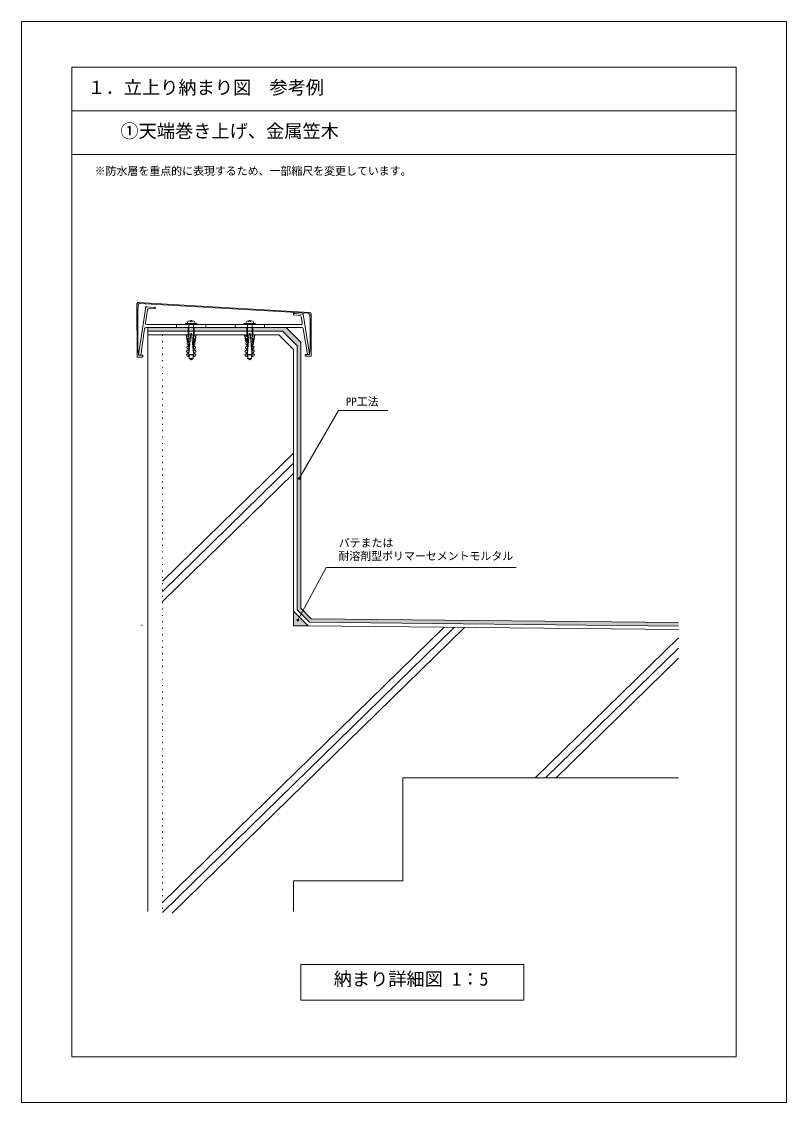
# Model space of a CAD drawing. Units: millimetres, scale not verified. Extents: x -495 to 4909, y -723 to 1373.
import ezdxf
from ezdxf.enums import TextEntityAlignment as Align

# ---------------------------------------------------------------- set-up
doc = ezdxf.new("R2010")
doc.units = ezdxf.units.MM
doc.header["$LTSCALE"] = 5
doc.header["$PDMODE"] = 32
doc.header["$PDSIZE"] = 2.5
doc.linetypes.add('DOTTED', pattern=[1.75, 0.25, -1.5])
doc.linetypes.add('LONG_DASHED_DOUBLE_DOTTED', pattern=[17, 12, -1.5, 0.25, -1.5, 0.25, -1.5])
doc.layers.add('0-A', color=7, linetype='Continuous', lineweight=18)
doc.styles.add('ＭＳ ゴシック', font='')
doc.styles.get('ＭＳ ゴシック').set_extended_font_data('MS Gothic')

msp = doc.modelspace()

# ---------------------------------------------------------------- linework, layer by layer
at = {"layer": '0-A', "color": 6}
for p, q in [((-426.264, 699.614), (-426.264, -660.386)), ((486.236, 699.614), (-426.264, 699.614)), ((486.236, 699.614), (486.236, -660.386)), ((486.236, 639.614), (-426.264, 639.614)), ((486.236, 579.614), (-426.264, 579.614)), ((486.236, -660.386), (-426.264, -660.386))]:
    msp.add_line(p, q, dxfattribs=at)
at = {"layer": '0-A'}
for p, q in [((-336.75, 374.164), (-336.54, 301.656)), ((-335.24, 362.698), (-334.808, 372.878)), ((-99.433, 362.444), (-334.603, 376.159)), ((-101.663, 361.304), (-333.23, 374.675)), ((-335.24, 362.698), (-335.24, 313.456)), ((-324.534, 370.397), (-334.534, 304.28)), ((-322.116, 366.321), (-324.879, 348.056)), ((-312.538, 369.47), (-323.541, 370.285)), ((-319.991, 368.017), (-311.862, 367.414)), ((-311.54, 367.714), (-311.54, 369.433)), ((-121.581, 359.448), (-121.581, 361.12)), ((-121.303, 359.148), (-112.884, 358.525)), ((-109.58, 360.286), (-120.583, 361.101)), ((-109.619, 348.08), (-111.058, 356.854)), ((-108.588, 360.33), (-99.588, 305.436)), ((-98.881, 351.449), (-99.523, 359.468)), ((-97.581, 360.449), (-97.581, 303.006)), ((-110.281, 341.756), (-324.111, 341.756)), ((-111.593, 345.756), (-322.901, 345.756)), ((-270.247, 347.356), (-254.247, 347.356)), ((-270.247, 347.356), (-270.247, 345.756)), ((-270.247, 345.756), (-254.247, 345.756)), ((-267.35, 349.036), (-267.497, 347.356)), ((-266.247, 341.756), (-266.247, 333.78)), ((-258.247, 341.756), (-266.247, 341.756)), ((-265.297, 347.356), (-265.297, 304.856)), ((-263.838, 349.665), (-262.247, 351.256)), ((-262.247, 351.256), (-260.656, 349.665)), ((-259.197, 347.356), (-259.197, 304.856)), ((-258.247, 341.756), (-258.247, 333.78)), ((-257.144, 349.036), (-256.997, 347.356)), ((-254.247, 345.756), (-254.247, 347.356)), ((-189.752, 347.356), (-189.752, 345.756)), ((-189.752, 347.356), (-173.752, 347.356)), ((-189.752, 345.756), (-173.752, 345.756)), ((-186.855, 349.036), (-187.002, 347.356)), ((-177.752, 341.756), (-185.752, 341.756)), ((-185.752, 341.756), (-185.752, 333.78)), ((-184.802, 347.356), (-184.802, 304.856)), ((-183.343, 349.665), (-181.752, 351.256)), ((-181.752, 351.256), (-180.161, 349.665)), ((-178.702, 347.356), (-178.702, 304.856)), ((-177.752, 341.756), (-177.752, 333.78)), ((-176.649, 349.036), (-176.502, 347.356)), ((-173.752, 345.756), (-173.752, 347.356)), ((-98.881, 351.699), (-98.881, 314.856)), ((-326.089, 340.056), (-331.548, 303.961)), ((-267.397, 320.642), (-269.286, 331.357)), ((-266.829, 321.262), (-268.629, 331.473)), ((-266.247, 333.78), (-266.583, 329.94)), ((-265.016, 328.073), (-266.583, 329.94)), ((-262.914, 333.635), (-265.703, 301.756)), ((-261.581, 333.635), (-262.914, 333.635)), ((-258.792, 301.756), (-261.581, 333.635)), ((-257.911, 329.94), (-259.478, 328.073)), ((-257.911, 329.94), (-258.247, 333.78)), ((-255.865, 331.473), (-257.666, 321.262)), ((-255.209, 331.357), (-257.098, 320.642)), ((-186.902, 320.642), (-188.791, 331.357)), ((-186.334, 321.262), (-188.134, 331.473)), ((-185.752, 333.78), (-186.088, 329.94)), ((-184.521, 328.073), (-186.088, 329.94)), ((-182.419, 333.635), (-185.208, 301.756)), ((-181.085, 333.635), (-182.419, 333.635)), ((-178.296, 301.756), (-181.085, 333.635)), ((-177.416, 329.94), (-178.983, 328.073)), ((-177.416, 329.94), (-177.752, 333.78)), ((-175.37, 331.473), (-177.17, 321.262)), ((-174.713, 331.357), (-176.603, 320.642)), ((-102.574, 305.107), (-108.308, 340.08)), ((-335.24, 313.456), (-334.44, 303.706)), ((-266.411, 312.134), (-267.978, 314.001)), ((-267.338, 321.307), (-267.513, 319.314)), ((-265.946, 317.447), (-267.513, 319.314)), ((-266.285, 321.215), (-267.338, 321.307)), ((-266.874, 326.62), (-267.048, 324.627)), ((-265.481, 322.76), (-267.048, 324.627)), ((-265.82, 326.528), (-266.874, 326.62)), ((-257.446, 324.627), (-259.014, 322.76)), ((-257.621, 326.62), (-258.674, 326.528)), ((-256.982, 319.314), (-258.549, 317.447)), ((-257.156, 321.307), (-258.209, 321.215)), ((-256.517, 314.001), (-258.084, 312.134)), ((-256.691, 315.994), (-257.744, 315.901)), ((-257.446, 324.627), (-257.621, 326.62)), ((-256.982, 319.314), (-257.156, 321.307)), ((-256.517, 314.001), (-256.691, 315.994)), ((-185.916, 312.134), (-187.483, 314.001)), ((-186.843, 321.307), (-187.018, 319.314)), ((-185.451, 317.447), (-187.018, 319.314)), ((-185.79, 321.215), (-186.843, 321.307)), ((-186.378, 326.62), (-186.553, 324.627)), ((-184.986, 322.76), (-186.553, 324.627)), ((-185.325, 326.528), (-186.378, 326.62)), ((-176.951, 324.627), (-178.518, 322.76)), ((-177.125, 326.62), (-178.179, 326.528)), ((-176.486, 319.314), (-178.054, 317.447)), ((-176.661, 321.307), (-177.714, 321.215)), ((-176.022, 314.001), (-177.589, 312.134)), ((-176.196, 315.994), (-177.249, 315.901)), ((-176.951, 324.627), (-177.125, 326.62)), ((-176.486, 319.314), (-176.661, 321.307)), ((-176.022, 314.001), (-176.196, 315.994)), ((-98.881, 314.856), (-99.681, 304.856)), ((-329.54, 301.156), (-336.04, 301.156)), ((-329.04, 303.706), (-334.44, 303.706)), ((-331.839, 303.706), (-334.04, 303.706)), ((-328.54, 303.206), (-328.54, 302.156)), ((-268.4, 303.48), (-268.733, 305.368)), ((-267.68, 305.275), (-268.733, 305.368)), ((-266.876, 306.821), (-268.443, 308.688)), ((-265.703, 301.756), (-266.605, 301.835)), ((-265.297, 304.856), (-264.787, 304.346)), ((-265.297, 304.856), (-259.197, 304.856)), ((-264.787, 304.346), (-264.787, 299.396)), ((-264.787, 304.346), (-259.707, 304.346)), ((-264.787, 299.396), (-262.247, 297.356)), ((-264.787, 299.396), (-259.707, 299.396)), ((-259.707, 299.396), (-262.247, 297.356)), ((-259.197, 304.856), (-259.707, 304.346)), ((-259.707, 304.346), (-259.707, 299.396)), ((-257.89, 301.835), (-258.792, 301.756)), ((-256.052, 308.688), (-257.619, 306.821)), ((-256.226, 310.681), (-257.279, 310.588)), ((-255.762, 305.368), (-256.815, 305.275)), ((-256.052, 308.688), (-256.226, 310.681)), ((-255.762, 305.368), (-256.094, 303.48)), ((-187.905, 303.48), (-188.238, 305.368)), ((-187.185, 305.275), (-188.238, 305.368)), ((-186.38, 306.821), (-187.947, 308.688)), ((-185.208, 301.756), (-186.11, 301.835)), ((-184.802, 304.856), (-184.292, 304.346)), ((-184.802, 304.856), (-178.702, 304.856)), ((-184.292, 304.346), (-179.212, 304.346)), ((-184.292, 304.346), (-184.292, 299.396)), ((-184.292, 299.396), (-181.752, 297.356)), ((-184.292, 299.396), (-179.212, 299.396)), ((-179.212, 299.396), (-181.752, 297.356)), ((-178.702, 304.856), (-179.212, 304.346)), ((-179.212, 304.346), (-179.212, 299.396)), ((-177.394, 301.835), (-178.296, 301.756)), ((-175.557, 308.688), (-177.124, 306.821)), ((-175.731, 310.681), (-176.784, 310.588)), ((-175.266, 305.368), (-176.319, 305.275)), ((-175.557, 308.688), (-175.731, 310.681)), ((-175.266, 305.368), (-175.599, 303.48)), ((-105.581, 304.356), (-105.581, 303.306)), ((-105.081, 304.856), (-99.681, 304.856)), ((-104.581, 302.306), (-98.081, 302.306)), ((-102.278, 304.856), (-100.081, 304.856))]:
    msp.add_line(p, q, dxfattribs=at)
at = {"layer": '0-A', "color": 2}
for p, q in [((-131.752, 341.756), (-321.752, 341.756)), ((-321.752, 336.756), (-321.752, 341.756)), ((-131.752, 341.756), (-111.752, 321.756)), ((-136.752, 336.756), (-321.752, 336.756)), ((-321.752, 336.756), (-321.752, 331.756)), ((-141.752, 331.756), (-321.752, 331.756)), ((-141.752, 331.756), (-121.752, 311.756)), ((-136.752, 336.756), (-116.752, 316.756)), ((-116.752, 316.756), (-116.752, -45.987)), ((-111.752, 321.756), (-111.752, -43.931)), ((-121.752, 311.756), (-121.752, -48.044)), ((-111.752, -43.931), (-97.54, -58.285)), ((-121.752, -48.044), (-101.753, -68.244)), ((-116.752, -45.987), (-99.647, -63.264)), ((406.89, -63.33), (-97.54, -58.285)), ((406.89, -73.33), (-101.753, -68.244)), ((406.89, -68.33), (-99.647, -63.264))]:
    msp.add_line(p, q, dxfattribs=at)
at = {"layer": '0-A', "linetype": 'LONG_DASHED_DOUBLE_DOTTED'}
for p, q in [((-282.247, 345.756), (-282.247, 341.756)), ((-242.247, 345.756), (-242.247, 341.756)), ((-201.752, 345.756), (-201.752, 341.756)), ((-161.752, 345.756), (-161.752, 341.756))]:
    msp.add_line(p, q, dxfattribs=at)
at = {"layer": '0-A', "color": 4}
for p, q in [((-321.752, 311.756), (-321.752, 331.756)), ((-321.752, 311.756), (-321.752, -460.702)), ((-113.972, 134.216), (-60.064, 227.588)), ((-60.133, 227.628), (7.719, 227.628)), ((-301.752, -6.744), (-121.752, 169.198)), ((-301.752, -20.728), (-121.752, 155.214)), ((-301.752, -34.712), (-121.752, 141.231)), ((-121.752, -48.044), (-121.752, -68.044)), ((-330.124, -66.5), (-330.124, -68.044)), ((-301.752, -448.057), (84.911, -70.11)), ((-301.752, -462.041), (99.073, -70.252)), ((-288.331, -462.906), (113.234, -70.393)), ((-121.752, -68.044), (-101.753, -68.244)), ((210.108, -277.061), (406.89, -84.715)), ((224.414, -277.061), (406.89, -98.699)), ((238.72, -277.061), (406.89, -112.683)), ((28.248, -277.061), (406.89, -277.061)), ((28.248, -277.061), (28.248, -418.244)), ((-121.752, -418.244), (-121.752, -460.702)), ((28.248, -418.244), (-121.752, -418.244))]:
    msp.add_line(p, q, dxfattribs=at)
at = {"layer": '0-A', "color": 4, "linetype": 'DOTTED'}
msp.add_line((-301.752, 331.756), (-301.752, -462.906), dxfattribs=at)
at = {"layer": '0-A'}
msp.add_lwpolyline([(-495.014, -722.886), (554.986, -722.886), (554.986, 762.114), (-495.014, 762.114)], close=True, dxfattribs=at)
for points in [[(-266.75, 315.901), (-267.803, 315.994), (-267.978, 314.001)], [(-186.255, 315.901), (-187.308, 315.994), (-187.483, 314.001)], [(-267.215, 310.588), (-268.268, 310.681), (-268.443, 308.688)], [(-186.72, 310.588), (-187.773, 310.681), (-187.947, 308.688)]]:
    msp.add_lwpolyline(points, dxfattribs=at)
at = {"layer": '0-A', "color": 4}
msp.add_lwpolyline([(184.094, 12.157), (-77.07, 12.157), (-115.788, -60.44)], dxfattribs=at)
msp.add_lwpolyline([(-111.659, -533.238), (194.365, -533.238), (194.365, -582.464), (-111.659, -582.464)], close=True, dxfattribs=at)
at = {"layer": '0-A'}
for centre, radius, start, end in [((-334.75, 374.164), 2, 85.78818, 180), ((-332.815, 372.718), 2, 85.78818, 175.42608), ((-324.04, 370.322), 0.5, 355.76394, 171.39928), ((-320.139, 366.022), 2, 85.76394, 171.39928), ((-312.04, 369.433), 0.5, 0, 175.76394), ((-311.84, 367.714), 0.3, 265.76394, 0), ((-121.081, 361.137), 0.5, 355.76394, 182.03378), ((-121.281, 359.448), 0.3, 179.99422, 265.76394), ((-113.032, 356.53), 2, 9.3111, 85.76394), ((-109.081, 360.249), 0.5, 9.3111, 175.76394), ((-101.516, 359.309), 2, 4.57392, 94.21182), ((-99.581, 360.449), 2, 0, 85.76394), ((-324.111, 339.756), 2, 90, 171.39928), ((-322.901, 347.756), 2, 171.39928, 270), ((-265.408, 348.866), 1.95, 105.88085, 175), ((-262.247, 337.756), 13.5, 74.11915, 105.88085), ((-259.087, 348.866), 1.95, 5, 74.11915), ((-184.913, 348.866), 1.95, 105.88085, 175), ((-181.752, 337.756), 13.5, 74.11915, 105.88085), ((-178.592, 348.866), 1.95, 5, 74.11915), ((-111.593, 347.756), 2, 270, 9.3111), ((-110.281, 339.756), 2, 9.3111, 90), ((-268.958, 331.415), 0.333, 10.01447, 189.9772), ((-265.738, 327.467), 0.943, 265.00884, 39.993), ((-258.756, 327.467), 0.943, 140.007, 274.99116), ((-255.537, 331.415), 0.333, 350.01795, 169.9904), ((-188.462, 331.415), 0.333, 10.01447, 189.9772), ((-185.243, 327.467), 0.943, 265.00884, 39.993), ((-178.261, 327.467), 0.943, 140.007, 274.99116), ((-175.042, 331.415), 0.333, 350.01795, 169.9904), ((-267.133, 311.528), 0.943, 264.99899, 39.99936), ((-266.668, 316.841), 0.943, 264.99899, 40.00693), ((-266.203, 322.154), 0.943, 265.00798, 40.00058), ((-258.291, 322.154), 0.943, 139.99942, 274.99202), ((-257.826, 316.841), 0.943, 139.99942, 274.99116), ((-257.362, 311.528), 0.943, 140.007, 274.99116), ((-186.638, 311.528), 0.943, 264.99899, 39.99936), ((-186.173, 316.841), 0.943, 264.99899, 40.00693), ((-185.708, 322.154), 0.943, 265.00798, 40.00058), ((-177.796, 322.154), 0.943, 139.99942, 274.99202), ((-177.331, 316.841), 0.943, 139.99942, 274.99116), ((-176.866, 311.528), 0.943, 140.007, 274.99116), ((-336.04, 301.656), 0.5, 180, 270), ((-334.04, 304.206), 0.5, 171.39928, 270), ((-331.845, 304.006), 0.3, 271.03461, 351.39928), ((-329.54, 302.156), 1, 270, 0), ((-329.04, 303.206), 0.5, 0, 90), ((-266.431, 303.828), 2, 190.00042, 264.99512), ((-267.598, 306.215), 0.943, 264.99812, 40.00693), ((-258.064, 303.828), 2, 274.99559, 349.99796), ((-256.897, 306.215), 0.943, 139.99942, 274.99202), ((-185.935, 303.828), 2, 190.00042, 264.99512), ((-187.103, 306.215), 0.943, 264.99812, 40.00693), ((-177.569, 303.828), 2, 274.99559, 349.99796), ((-176.402, 306.215), 0.943, 139.99942, 274.99202), ((-105.081, 304.356), 0.5, 90, 180), ((-104.581, 303.306), 1, 180, 270), ((-102.278, 305.156), 0.3, 189.3111, 270), ((-100.081, 305.356), 0.5, 270, 9.3111), ((-98.081, 302.806), 0.5, 270, 0)]:
    msp.add_arc(centre, radius, start, end, dxfattribs=at)
at = {"layer": '0-A', "color": 4}
for p in [(-113.972, 134.216), (-115.788, -60.44)]:
    msp.add_point(p, dxfattribs=at)
at = {"layer": '0-A'}
for points in [[(-321.586, 341.561), (-321.752, 341.756), (-321.752, 336.756)], [(-321.586, 341.561), (-321.752, 336.756), (-136.752, 336.756)], [(-131.752, 341.756), (-321.586, 341.561), (-136.752, 336.756)], [(-131.752, 341.756), (-136.752, 336.756), (-116.752, 316.756)], [(-116.752, 316.756), (-111.752, 321.756), (-131.752, 341.756)], [(-116.752, -45.987), (-111.752, -43.931), (-111.752, 321.756)], [(-116.752, 316.756), (-116.752, -45.987), (-111.752, 321.756)], [(-116.752, -45.987), (-99.647, -63.264), (-111.752, -43.931)], [(-99.647, -63.264), (-97.54, -58.285), (-111.752, -43.931)], [(-99.647, -63.264), (406.89, -63.33), (-97.54, -58.285)], [(-99.647, -63.264), (406.89, -68.33), (406.89, -63.33)]]:
    msp.add_solid(points, dxfattribs=at)
at = {"layer": '0-A', "color": 8}
msp.add_solid([(-121.752, -48.044), (-121.752, -68.044), (-101.753, -68.244)], dxfattribs=at)

# ---------------------------------------------------------------- texts
at = {"layer": '0-A', "style": 'ＭＳ ゴシック'}
for s, height, p in [('１．立上り納まり図\u3000参考例', 18.33, (-404.782, 656.949)), ('①天端巻き上げ、金属笠木', 18.33, (-359.413, 597.144)), ('※防水層を重点的に表現するため、一部縮尺を変更しています。', 11, (-394.737, 548.069)), ('PP工法', 11, (-49.886, 231.22)), ('パテまたは', 11, (-59.549, 37.074)), ('耐溶剤型ポリマーセメントモルタル', 11, (-60.153, 18.957)), ('納まり詳細図 1：5', 18.33, (-66.575, -568.021))]:
    msp.add_text(s, height=height, dxfattribs=at).set_placement(p, align=Align.BOTTOM_LEFT)

doc.saveas('drawing.dxf')
